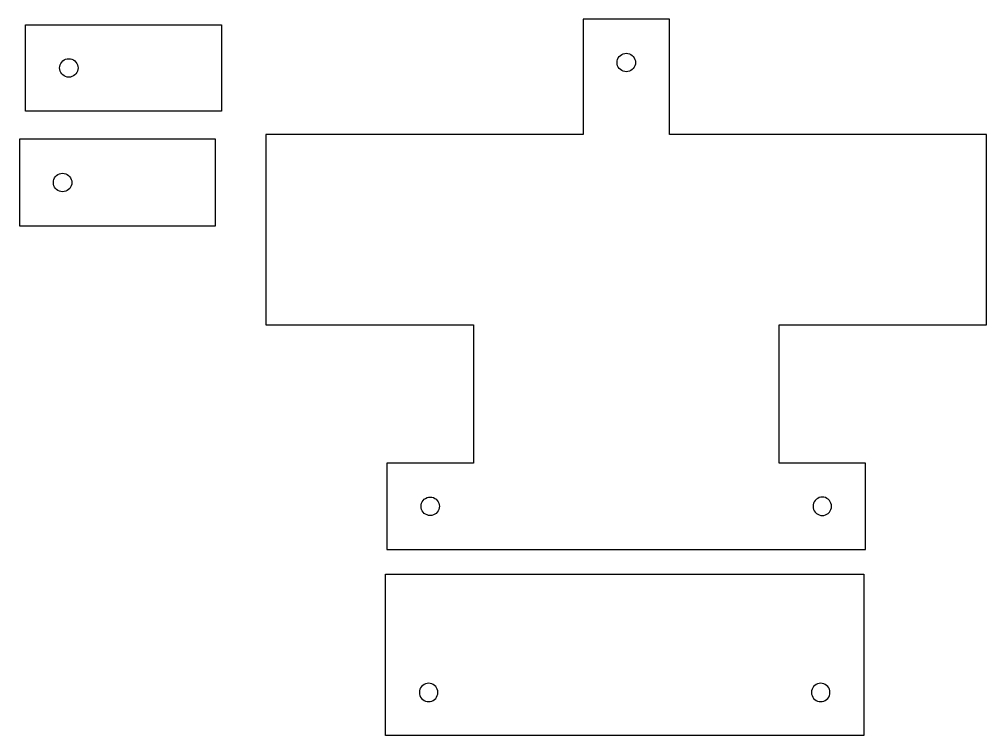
# Model space of a CAD drawing. Extents: x -175 to -7, y 41 to 356.
# Drawn here: x -175 to -7.3, y 40.8 to 165.1 of the extents above; entities that cross this region are included whole.
import ezdxf

# ---------------------------------------------------------------- set-up
doc = ezdxf.new("R2010")
doc.units = 0
doc.header["$MEASUREMENT"] = 0
doc.layers.add('Sketch1', color=7, linetype='Continuous')

msp = doc.modelspace()

# ---------------------------------------------------------------- linework, layer by layer
at = {"layer": 'Sketch1'}
for p, q in [((-77.22, 165.15, 2.99), (-77.27, 165.15, 2.99)), ((-77.27, 165.15, 2.99), (-77.27, 145.21, 2.99)), ((-62.27, 165.15, 2.99), (-77.22, 165.15, 2.99)), ((-62.27, 165.08, 2.99), (-62.27, 165.15, 2.99)), ((-62.27, 145.15, 2.99), (-62.27, 165.08, 2.99)), ((-173.95, 149.26, 2.99), (-173.95, 164.21, 2.99)), ((-173.95, 164.21, 2.99), (-173.84, 164.21, 2.99)), ((-173.84, 164.21, 2.99), (-139.95, 164.21, 2.99)), ((-139.95, 164.21, 2.99), (-139.95, 164.16, 2.99)), ((-139.95, 164.16, 2.99), (-139.95, 149.21, 2.99)), ((-167.84, 157.51, 2.99), (-167.68, 157.74, 2.99)), ((-167.68, 157.74, 2.99), (-167.48, 157.94, 2.99)), ((-167.48, 157.94, 2.99), (-167.25, 158.1, 2.99)), ((-167.25, 158.1, 2.99), (-167, 158.22, 2.99)), ((-167, 158.22, 2.99), (-166.73, 158.29, 2.99)), ((-166.73, 158.29, 2.99), (-166.45, 158.31, 2.99)), ((-166.45, 158.31, 2.99), (-166.17, 158.29, 2.99)), ((-166.17, 158.29, 2.99), (-165.9, 158.22, 2.99)), ((-165.9, 158.22, 2.99), (-165.65, 158.1, 2.99)), ((-165.65, 158.1, 2.99), (-165.42, 157.94, 2.99)), ((-165.42, 157.94, 2.99), (-165.22, 157.74, 2.99)), ((-165.22, 157.74, 2.99), (-165.06, 157.51, 2.99)), ((-71.37, 157.65, 2.99), (-71.35, 157.92, 2.99)), ((-71.35, 157.92, 2.99), (-71.28, 158.19, 2.99)), ((-71.28, 158.19, 2.99), (-71.16, 158.45, 2.99)), ((-71.16, 158.45, 2.99), (-71, 158.67, 2.99)), ((-71, 158.67, 2.99), (-70.8, 158.87, 2.99)), ((-70.8, 158.87, 2.99), (-70.57, 159.03, 2.99)), ((-70.57, 159.03, 2.99), (-70.32, 159.15, 2.99)), ((-70.32, 159.15, 2.99), (-70.05, 159.22, 2.99)), ((-70.05, 159.22, 2.99), (-69.77, 159.25, 2.99)), ((-69.77, 159.25, 2.99), (-69.5, 159.22, 2.99)), ((-69.5, 159.22, 2.99), (-69.23, 159.15, 2.99)), ((-69.23, 159.15, 2.99), (-68.97, 159.03, 2.99)), ((-68.97, 159.03, 2.99), (-68.74, 158.87, 2.99)), ((-68.74, 158.87, 2.99), (-68.55, 158.68, 2.99)), ((-68.55, 158.68, 2.99), (-68.39, 158.45, 2.99)), ((-68.39, 158.45, 2.99), (-68.27, 158.19, 2.99)), ((-68.27, 158.19, 2.99), (-68.2, 157.93, 2.99)), ((-68.2, 157.93, 2.99), (-68.17, 157.65, 2.99)), ((-168.05, 156.71, 2.99), (-168.02, 156.99, 2.99)), ((-168.02, 156.43, 2.99), (-168.05, 156.71, 2.99)), ((-168.02, 156.99, 2.99), (-167.95, 157.26, 2.99)), ((-167.95, 156.16, 2.99), (-168.02, 156.43, 2.99)), ((-167.95, 157.26, 2.99), (-167.84, 157.51, 2.99)), ((-167.83, 155.91, 2.99), (-167.95, 156.16, 2.99)), ((-165.06, 157.51, 2.99), (-164.95, 157.26, 2.99)), ((-164.95, 156.17, 2.99), (-165.06, 155.91, 2.99)), ((-164.95, 157.26, 2.99), (-164.87, 156.99, 2.99)), ((-164.87, 156.44, 2.99), (-164.95, 156.17, 2.99)), ((-164.87, 156.99, 2.99), (-164.85, 156.71, 2.99)), ((-164.85, 156.71, 2.99), (-164.87, 156.44, 2.99)), ((-71.35, 157.37, 2.99), (-71.37, 157.65, 2.99)), ((-71.28, 157.1, 2.99), (-71.35, 157.37, 2.99)), ((-71.16, 156.85, 2.99), (-71.28, 157.1, 2.99)), ((-71, 156.62, 2.99), (-71.16, 156.85, 2.99)), ((-70.8, 156.42, 2.99), (-71, 156.62, 2.99)), ((-70.57, 156.26, 2.99), (-70.8, 156.42, 2.99)), ((-70.32, 156.14, 2.99), (-70.57, 156.26, 2.99)), ((-70.05, 156.07, 2.99), (-70.32, 156.14, 2.99)), ((-69.77, 156.05, 2.99), (-70.05, 156.07, 2.99)), ((-69.49, 156.07, 2.99), (-69.77, 156.05, 2.99)), ((-69.22, 156.14, 2.99), (-69.49, 156.07, 2.99)), ((-68.97, 156.26, 2.99), (-69.22, 156.14, 2.99)), ((-68.74, 156.42, 2.99), (-68.97, 156.26, 2.99)), ((-68.55, 156.62, 2.99), (-68.74, 156.42, 2.99)), ((-68.39, 156.85, 2.99), (-68.55, 156.62, 2.99)), ((-68.27, 157.1, 2.99), (-68.39, 156.85, 2.99)), ((-68.2, 157.37, 2.99), (-68.27, 157.1, 2.99)), ((-68.17, 157.65, 2.99), (-68.2, 157.37, 2.99)), ((-167.67, 155.68, 2.99), (-167.83, 155.91, 2.99)), ((-167.48, 155.49, 2.99), (-167.67, 155.68, 2.99)), ((-167.25, 155.33, 2.99), (-167.48, 155.49, 2.99)), ((-167, 155.21, 2.99), (-167.25, 155.33, 2.99)), ((-166.73, 155.14, 2.99), (-167, 155.21, 2.99)), ((-166.45, 155.11, 2.99), (-166.73, 155.14, 2.99)), ((-166.17, 155.14, 2.99), (-166.45, 155.11, 2.99)), ((-165.9, 155.21, 2.99), (-166.17, 155.14, 2.99)), ((-165.65, 155.33, 2.99), (-165.9, 155.21, 2.99)), ((-165.42, 155.49, 2.99), (-165.65, 155.33, 2.99)), ((-165.22, 155.68, 2.99), (-165.42, 155.49, 2.99)), ((-165.06, 155.91, 2.99), (-165.22, 155.68, 2.99)), ((-173.95, 149.21, 2.99), (-173.95, 149.26, 2.99)), ((-140.06, 149.21, 2.99), (-173.95, 149.21, 2.99)), ((-139.95, 149.21, 2.99), (-140.06, 149.21, 2.99)), ((-174.92, 144.33, 2.99), (-175.03, 144.33, 2.99)), ((-175.03, 144.33, 2.99), (-175.03, 129.38, 2.99)), ((-141.03, 144.33, 2.99), (-174.92, 144.33, 2.99)), ((-141.03, 144.28, 2.99), (-141.03, 144.33, 2.99)), ((-141.03, 129.33, 2.99), (-141.03, 144.28, 2.99)), ((-132.09, 145.15, 2.99), (-132.27, 145.15, 2.99)), ((-132.27, 145.15, 2.99), (-132.27, 112.26, 2.99)), ((-77.27, 145.15, 2.99), (-132.09, 145.15, 2.99)), ((-77.27, 145.21, 2.99), (-77.27, 145.15, 2.99)), ((-62.09, 145.15, 2.99), (-62.27, 145.15, 2.99)), ((-7.27, 145.15, 2.99), (-62.09, 145.15, 2.99)), ((-7.27, 145.04, 2.99), (-7.27, 145.15, 2.99)), ((-7.27, 112.15, 2.99), (-7.27, 145.04, 2.99)), ((-169.03, 137.38, 2.99), (-168.92, 137.63, 2.99)), ((-168.92, 137.63, 2.99), (-168.76, 137.86, 2.99)), ((-168.76, 137.86, 2.99), (-168.56, 138.06, 2.99)), ((-168.56, 138.06, 2.99), (-168.33, 138.22, 2.99)), ((-168.33, 138.22, 2.99), (-168.08, 138.33, 2.99)), ((-168.08, 138.33, 2.99), (-167.81, 138.41, 2.99)), ((-167.81, 138.41, 2.99), (-167.53, 138.43, 2.99)), ((-167.53, 138.43, 2.99), (-167.25, 138.41, 2.99)), ((-167.25, 138.41, 2.99), (-166.98, 138.33, 2.99)), ((-166.98, 138.33, 2.99), (-166.73, 138.22, 2.99)), ((-166.73, 138.22, 2.99), (-166.5, 138.06, 2.99)), ((-166.5, 138.06, 2.99), (-166.31, 137.86, 2.99)), ((-166.31, 137.86, 2.99), (-166.14, 137.63, 2.99)), ((-166.14, 137.63, 2.99), (-166.03, 137.38, 2.99)), ((-169.13, 136.83, 2.99), (-169.11, 137.11, 2.99)), ((-169.11, 136.55, 2.99), (-169.13, 136.83, 2.99)), ((-169.11, 137.11, 2.99), (-169.03, 137.38, 2.99)), ((-169.03, 136.28, 2.99), (-169.11, 136.55, 2.99)), ((-168.92, 136.03, 2.99), (-169.03, 136.28, 2.99)), ((-168.76, 135.8, 2.99), (-168.92, 136.03, 2.99)), ((-166.14, 136.03, 2.99), (-166.3, 135.8, 2.99)), ((-166.03, 136.28, 2.99), (-166.14, 136.03, 2.99)), ((-166.03, 137.38, 2.99), (-165.95, 137.11, 2.99)), ((-165.95, 136.55, 2.99), (-166.03, 136.28, 2.99)), ((-165.95, 137.11, 2.99), (-165.93, 136.83, 2.99)), ((-165.93, 136.83, 2.99), (-165.95, 136.55, 2.99)), ((-168.56, 135.6, 2.99), (-168.76, 135.8, 2.99)), ((-168.33, 135.45, 2.99), (-168.56, 135.6, 2.99)), ((-168.08, 135.33, 2.99), (-168.33, 135.45, 2.99)), ((-167.81, 135.26, 2.99), (-168.08, 135.33, 2.99)), ((-167.53, 135.23, 2.99), (-167.81, 135.26, 2.99)), ((-167.25, 135.26, 2.99), (-167.53, 135.23, 2.99)), ((-166.98, 135.33, 2.99), (-167.25, 135.26, 2.99)), ((-166.73, 135.45, 2.99), (-166.98, 135.33, 2.99)), ((-166.5, 135.61, 2.99), (-166.73, 135.45, 2.99)), ((-166.3, 135.8, 2.99), (-166.5, 135.61, 2.99)), ((-175.03, 129.38, 2.99), (-175.03, 129.33, 2.99)), ((-175.03, 129.33, 2.99), (-141.14, 129.33, 2.99)), ((-141.14, 129.33, 2.99), (-141.03, 129.33, 2.99)), ((-132.27, 112.26, 2.99), (-132.27, 112.15, 2.99)), ((-132.27, 112.15, 2.99), (-96.39, 112.15, 2.99)), ((-96.39, 112.15, 2.99), (-96.27, 112.15, 2.99)), ((-96.27, 112.15, 2.99), (-96.27, 88.23, 2.99)), ((-43.27, 112.07, 2.99), (-43.27, 112.15, 2.99)), ((-43.27, 112.15, 2.99), (-7.39, 112.15, 2.99)), ((-43.27, 88.15, 2.99), (-43.27, 112.07, 2.99)), ((-7.39, 112.15, 2.99), (-7.27, 112.15, 2.99)), ((-111.22, 88.15, 2.99), (-111.27, 88.15, 2.99)), ((-111.27, 88.15, 2.99), (-111.27, 73.2, 2.99)), ((-96.27, 88.15, 2.99), (-111.22, 88.15, 2.99)), ((-96.27, 88.23, 2.99), (-96.27, 88.15, 2.99)), ((-43.22, 88.15, 2.99), (-43.27, 88.15, 2.99)), ((-28.27, 88.15, 2.99), (-43.22, 88.15, 2.99)), ((-28.27, 88.1, 2.99), (-28.27, 88.15, 2.99)), ((-28.27, 73.15, 2.99), (-28.27, 88.1, 2.99)), ((-104.32, 82.15, 2.99), (-104.05, 82.22, 2.99)), ((-104.05, 82.22, 2.99), (-103.77, 82.25, 2.99)), ((-103.77, 82.25, 2.99), (-103.5, 82.22, 2.99)), ((-103.5, 82.22, 2.99), (-103.23, 82.15, 2.99)), ((-36.05, 82.22, 2.99), (-36.32, 82.15, 2.99)), ((-35.77, 82.25, 2.99), (-36.05, 82.22, 2.99)), ((-35.49, 82.22, 2.99), (-35.77, 82.25, 2.99)), ((-35.22, 82.15, 2.99), (-35.49, 82.22, 2.99)), ((-105.37, 80.65, 2.99), (-105.35, 80.92, 2.99)), ((-105.35, 80.37, 2.99), (-105.37, 80.65, 2.99)), ((-105.35, 80.92, 2.99), (-105.28, 81.19, 2.99)), ((-105.28, 81.19, 2.99), (-105.16, 81.45, 2.99)), ((-105.16, 81.45, 2.99), (-105, 81.67, 2.99)), ((-105, 81.67, 2.99), (-104.8, 81.87, 2.99)), ((-104.8, 81.87, 2.99), (-104.57, 82.03, 2.99)), ((-104.57, 82.03, 2.99), (-104.32, 82.15, 2.99)), ((-103.23, 82.15, 2.99), (-102.97, 82.03, 2.99)), ((-102.97, 82.03, 2.99), (-102.74, 81.87, 2.99)), ((-102.74, 81.87, 2.99), (-102.55, 81.68, 2.99)), ((-102.55, 81.68, 2.99), (-102.39, 81.45, 2.99)), ((-102.39, 81.45, 2.99), (-102.27, 81.19, 2.99)), ((-102.27, 81.19, 2.99), (-102.2, 80.93, 2.99)), ((-102.2, 80.93, 2.99), (-102.17, 80.65, 2.99)), ((-102.17, 80.65, 2.99), (-102.2, 80.37, 2.99)), ((-37.35, 80.92, 2.99), (-37.37, 80.65, 2.99)), ((-37.37, 80.65, 2.99), (-37.35, 80.37, 2.99)), ((-37.28, 81.19, 2.99), (-37.35, 80.92, 2.99)), ((-37.16, 81.45, 2.99), (-37.28, 81.19, 2.99)), ((-37, 81.67, 2.99), (-37.16, 81.45, 2.99)), ((-36.8, 81.87, 2.99), (-37, 81.67, 2.99)), ((-36.57, 82.03, 2.99), (-36.8, 81.87, 2.99)), ((-36.32, 82.15, 2.99), (-36.57, 82.03, 2.99)), ((-34.97, 82.03, 2.99), (-35.22, 82.15, 2.99)), ((-34.74, 81.87, 2.99), (-34.97, 82.03, 2.99)), ((-34.55, 81.67, 2.99), (-34.74, 81.87, 2.99)), ((-34.39, 81.45, 2.99), (-34.55, 81.67, 2.99)), ((-34.27, 81.19, 2.99), (-34.39, 81.45, 2.99)), ((-34.2, 80.92, 2.99), (-34.27, 81.19, 2.99)), ((-34.17, 80.65, 2.99), (-34.2, 80.92, 2.99)), ((-34.2, 80.37, 2.99), (-34.17, 80.65, 2.99)), ((-105.28, 80.1, 2.99), (-105.35, 80.37, 2.99)), ((-105.16, 79.85, 2.99), (-105.28, 80.1, 2.99)), ((-105, 79.62, 2.99), (-105.16, 79.85, 2.99)), ((-104.8, 79.42, 2.99), (-105, 79.62, 2.99)), ((-104.57, 79.26, 2.99), (-104.8, 79.42, 2.99)), ((-104.32, 79.14, 2.99), (-104.57, 79.26, 2.99)), ((-104.05, 79.07, 2.99), (-104.32, 79.14, 2.99)), ((-103.77, 79.05, 2.99), (-104.05, 79.07, 2.99)), ((-103.49, 79.07, 2.99), (-103.77, 79.05, 2.99)), ((-103.22, 79.14, 2.99), (-103.49, 79.07, 2.99)), ((-102.97, 79.26, 2.99), (-103.22, 79.14, 2.99)), ((-102.74, 79.42, 2.99), (-102.97, 79.26, 2.99)), ((-102.55, 79.62, 2.99), (-102.74, 79.42, 2.99)), ((-102.39, 79.85, 2.99), (-102.55, 79.62, 2.99)), ((-102.27, 80.1, 2.99), (-102.39, 79.85, 2.99)), ((-102.2, 80.37, 2.99), (-102.27, 80.1, 2.99)), ((-37.35, 80.37, 2.99), (-37.28, 80.1, 2.99)), ((-37.28, 80.1, 2.99), (-37.16, 79.85, 2.99)), ((-37.16, 79.85, 2.99), (-37, 79.62, 2.99)), ((-37, 79.62, 2.99), (-36.8, 79.42, 2.99)), ((-36.8, 79.42, 2.99), (-36.57, 79.26, 2.99)), ((-36.57, 79.26, 2.99), (-36.32, 79.14, 2.99)), ((-36.32, 79.14, 2.99), (-36.05, 79.07, 2.99)), ((-36.05, 79.07, 2.99), (-35.77, 79.05, 2.99)), ((-35.77, 79.05, 2.99), (-35.49, 79.07, 2.99)), ((-35.49, 79.07, 2.99), (-35.22, 79.14, 2.99)), ((-35.22, 79.14, 2.99), (-34.97, 79.26, 2.99)), ((-34.97, 79.26, 2.99), (-34.74, 79.42, 2.99)), ((-34.74, 79.42, 2.99), (-34.55, 79.62, 2.99)), ((-34.55, 79.62, 2.99), (-34.39, 79.85, 2.99)), ((-34.39, 79.85, 2.99), (-34.27, 80.1, 2.99)), ((-34.27, 80.1, 2.99), (-34.2, 80.37, 2.99)), ((-111.27, 73.2, 2.99), (-111.27, 73.15, 2.99)), ((-111.27, 73.15, 2.99), (-111, 73.15, 2.99)), ((-111, 73.15, 2.99), (-28.27, 73.15, 2.99)), ((-111.55, 40.94, 2.99), (-111.55, 68.85, 2.99)), ((-111.55, 68.85, 2.99), (-28.83, 68.85, 2.99)), ((-28.83, 68.85, 2.99), (-28.55, 68.85, 2.99)), ((-28.55, 68.85, 2.99), (-28.55, 68.76, 2.99)), ((-28.55, 68.76, 2.99), (-28.55, 40.85, 2.99)), ((-105.55, 48.9, 2.99), (-105.63, 48.63, 2.99)), ((-105.44, 49.15, 2.99), (-105.55, 48.9, 2.99)), ((-105.28, 49.38, 2.99), (-105.44, 49.15, 2.99)), ((-105.08, 49.57, 2.99), (-105.28, 49.38, 2.99)), ((-104.85, 49.73, 2.99), (-105.08, 49.57, 2.99)), ((-104.6, 49.85, 2.99), (-104.85, 49.73, 2.99)), ((-104.33, 49.92, 2.99), (-104.6, 49.85, 2.99)), ((-104.05, 49.95, 2.99), (-104.33, 49.92, 2.99)), ((-103.77, 49.92, 2.99), (-104.05, 49.95, 2.99)), ((-103.5, 49.85, 2.99), (-103.77, 49.92, 2.99)), ((-103.25, 49.73, 2.99), (-103.5, 49.85, 2.99)), ((-103.02, 49.57, 2.99), (-103.25, 49.73, 2.99)), ((-102.82, 49.38, 2.99), (-103.02, 49.57, 2.99)), ((-102.66, 49.15, 2.99), (-102.82, 49.38, 2.99)), ((-102.55, 48.9, 2.99), (-102.66, 49.15, 2.99)), ((-102.47, 48.63, 2.99), (-102.55, 48.9, 2.99)), ((-37.55, 48.9, 2.99), (-37.63, 48.63, 2.99)), ((-37.44, 49.15, 2.99), (-37.55, 48.9, 2.99)), ((-37.28, 49.38, 2.99), (-37.44, 49.15, 2.99)), ((-37.08, 49.57, 2.99), (-37.28, 49.38, 2.99)), ((-36.85, 49.73, 2.99), (-37.08, 49.57, 2.99)), ((-36.6, 49.85, 2.99), (-36.85, 49.73, 2.99)), ((-36.33, 49.92, 2.99), (-36.6, 49.85, 2.99)), ((-36.05, 49.95, 2.99), (-36.33, 49.92, 2.99)), ((-35.77, 49.92, 2.99), (-36.05, 49.95, 2.99)), ((-35.5, 49.85, 2.99), (-35.77, 49.92, 2.99)), ((-35.25, 49.73, 2.99), (-35.5, 49.85, 2.99)), ((-35.02, 49.57, 2.99), (-35.25, 49.73, 2.99)), ((-34.82, 49.38, 2.99), (-35.02, 49.57, 2.99)), ((-34.66, 49.15, 2.99), (-34.82, 49.38, 2.99)), ((-34.55, 48.9, 2.99), (-34.66, 49.15, 2.99)), ((-34.47, 48.63, 2.99), (-34.55, 48.9, 2.99)), ((-105.63, 48.63, 2.99), (-105.65, 48.35, 2.99)), ((-105.65, 48.35, 2.99), (-105.63, 48.07, 2.99)), ((-105.63, 48.07, 2.99), (-105.55, 47.8, 2.99)), ((-105.55, 47.8, 2.99), (-105.44, 47.55, 2.99)), ((-105.44, 47.55, 2.99), (-105.28, 47.32, 2.99)), ((-105.28, 47.32, 2.99), (-105.08, 47.12, 2.99)), ((-105.08, 47.12, 2.99), (-104.85, 46.96, 2.99)), ((-103.25, 46.96, 2.99), (-103.02, 47.12, 2.99)), ((-103.02, 47.12, 2.99), (-102.82, 47.32, 2.99)), ((-102.82, 47.32, 2.99), (-102.66, 47.55, 2.99)), ((-102.66, 47.55, 2.99), (-102.55, 47.8, 2.99)), ((-102.55, 47.8, 2.99), (-102.47, 48.07, 2.99)), ((-102.45, 48.35, 2.99), (-102.47, 48.63, 2.99)), ((-102.47, 48.07, 2.99), (-102.45, 48.35, 2.99)), ((-37.63, 48.63, 2.99), (-37.65, 48.35, 2.99)), ((-37.65, 48.35, 2.99), (-37.63, 48.07, 2.99)), ((-37.63, 48.07, 2.99), (-37.55, 47.8, 2.99)), ((-37.55, 47.8, 2.99), (-37.44, 47.55, 2.99)), ((-37.44, 47.55, 2.99), (-37.28, 47.32, 2.99)), ((-37.28, 47.32, 2.99), (-37.08, 47.12, 2.99)), ((-37.08, 47.12, 2.99), (-36.85, 46.96, 2.99)), ((-35.25, 46.96, 2.99), (-35.02, 47.12, 2.99)), ((-35.02, 47.12, 2.99), (-34.82, 47.32, 2.99)), ((-34.82, 47.32, 2.99), (-34.66, 47.55, 2.99)), ((-34.66, 47.55, 2.99), (-34.55, 47.8, 2.99)), ((-34.55, 47.8, 2.99), (-34.47, 48.07, 2.99)), ((-34.45, 48.35, 2.99), (-34.47, 48.63, 2.99)), ((-34.47, 48.07, 2.99), (-34.45, 48.35, 2.99)), ((-104.85, 46.96, 2.99), (-104.6, 46.85, 2.99)), ((-104.6, 46.85, 2.99), (-104.33, 46.77, 2.99)), ((-104.33, 46.77, 2.99), (-104.05, 46.75, 2.99)), ((-104.05, 46.75, 2.99), (-103.77, 46.77, 2.99)), ((-103.77, 46.77, 2.99), (-103.5, 46.85, 2.99)), ((-103.5, 46.85, 2.99), (-103.25, 46.96, 2.99)), ((-36.85, 46.96, 2.99), (-36.6, 46.85, 2.99)), ((-36.6, 46.85, 2.99), (-36.33, 46.77, 2.99)), ((-36.33, 46.77, 2.99), (-36.05, 46.75, 2.99)), ((-36.05, 46.75, 2.99), (-35.77, 46.77, 2.99)), ((-35.77, 46.77, 2.99), (-35.5, 46.85, 2.99)), ((-35.5, 46.85, 2.99), (-35.25, 46.96, 2.99)), ((-111.55, 40.85, 2.99), (-111.55, 40.94, 2.99)), ((-111.27, 40.85, 2.99), (-111.55, 40.85, 2.99)), ((-28.55, 40.85, 2.99), (-111.27, 40.85, 2.99))]:
    msp.add_line(p, q, dxfattribs=at)

doc.saveas('drawing.dxf')
